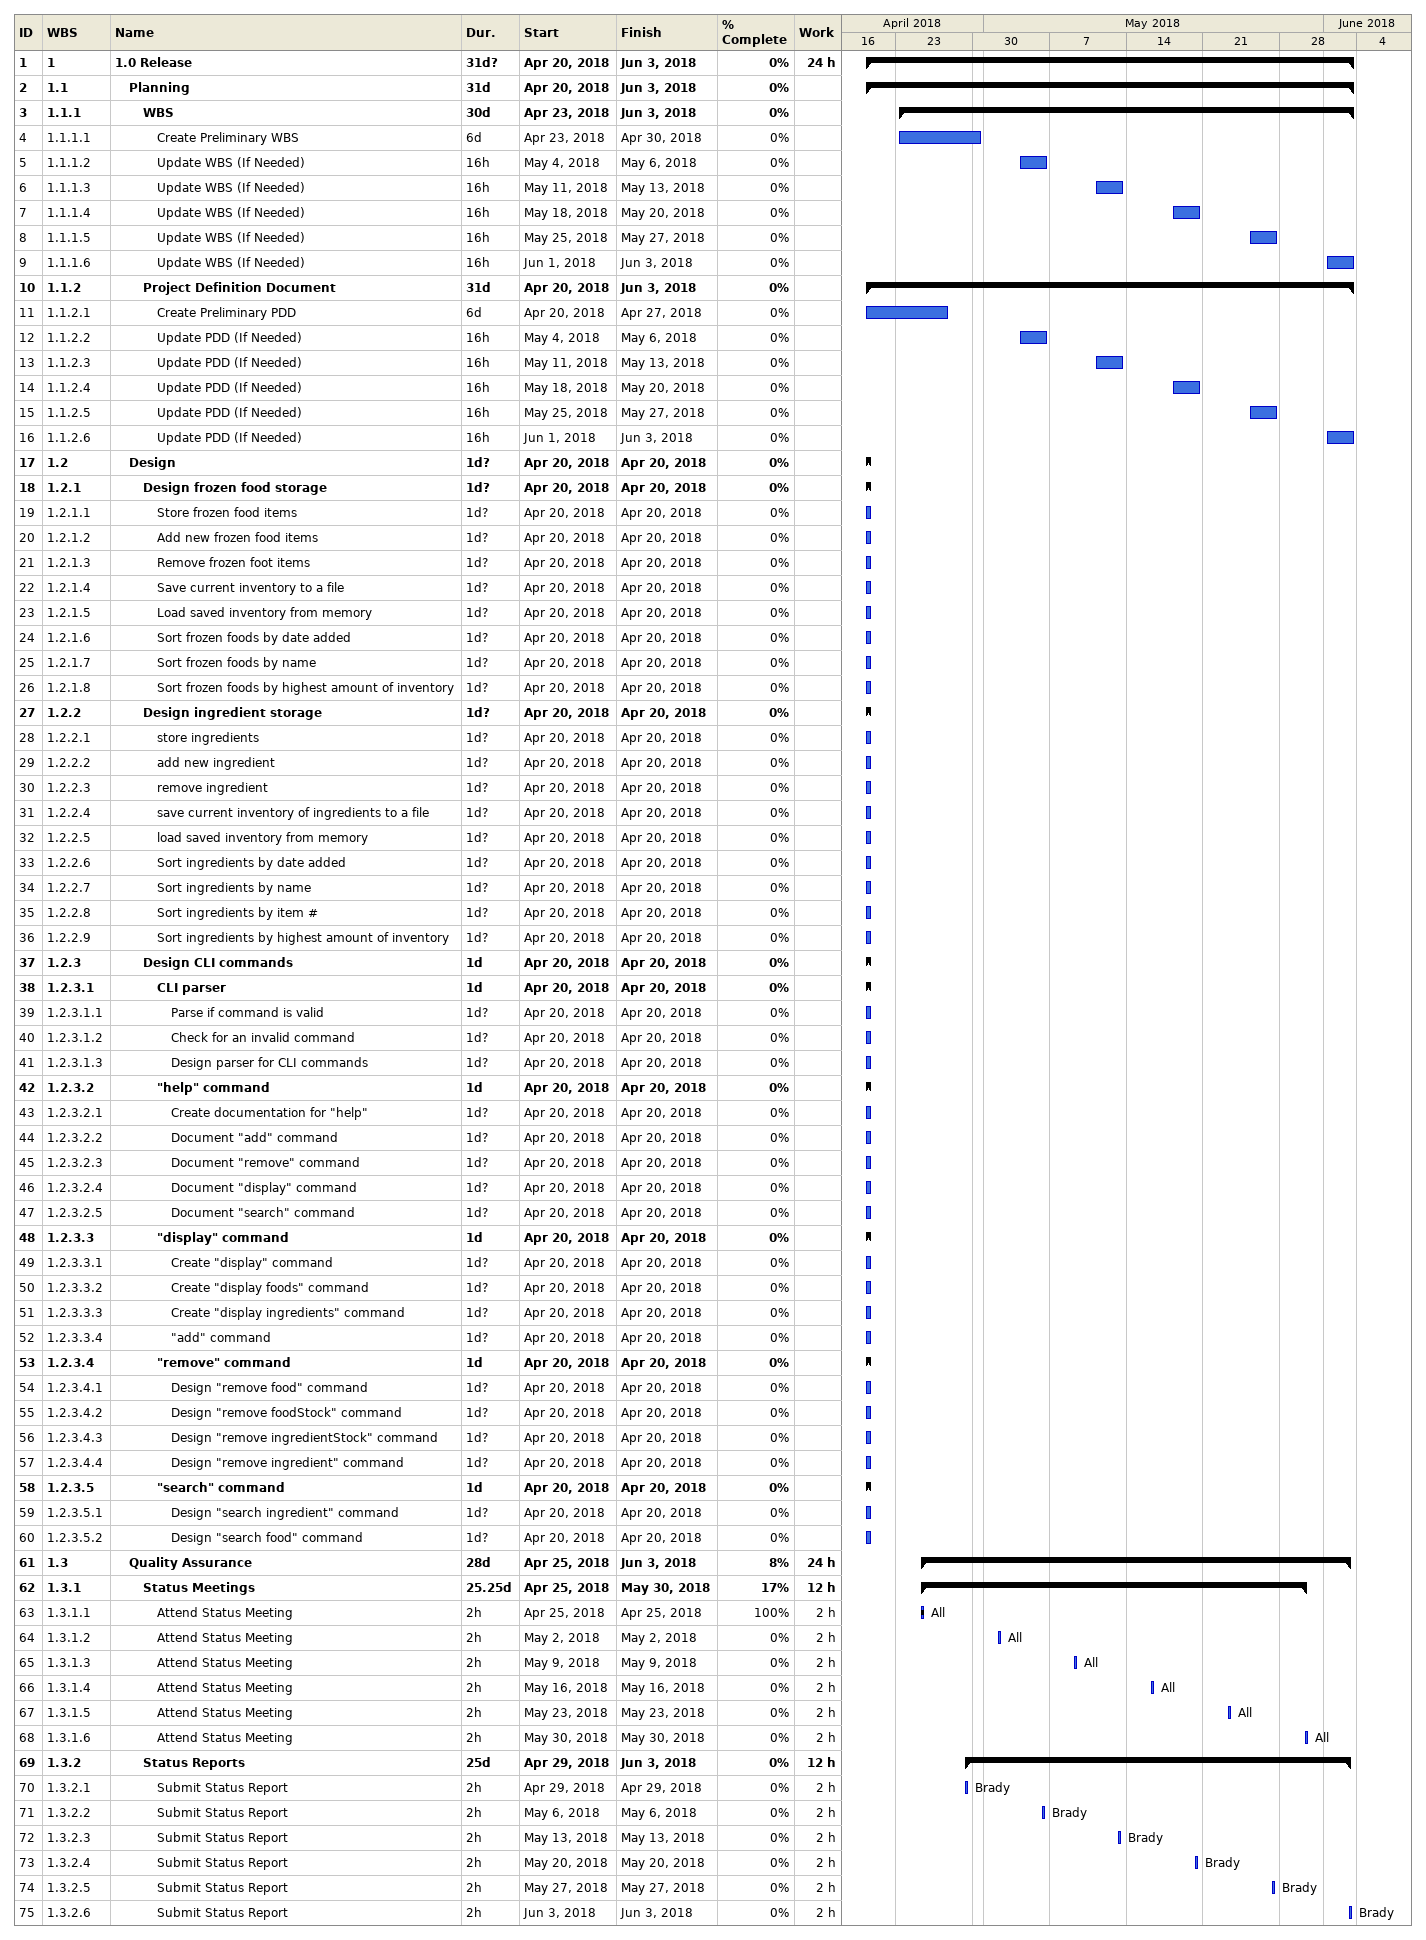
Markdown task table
| ID | WBS | Task | Duration | Start | Finish | Resources | % complete | Work (h) |
|---|---|---|---|---|---|---|---|---|
| 1 | 1 | **1.0 Release** | 31d? | 2018-04-20 | 2018-06-03 |  | 0 | 24 |
| 2 | 1.1 | **Planning** | 31d | 2018-04-20 | 2018-06-03 |  | 0 |  |
| 3 | 1.1.1 | **WBS** | 30d | 2018-04-23 | 2018-06-03 |  | 0 |  |
| 4 | 1.1.1.1 | Create Preliminary WBS | 6d | 2018-04-23 | 2018-04-30 |  | 0 |  |
| 5 | 1.1.1.2 | Update WBS (If Needed) | 16h | 2018-05-04 | 2018-05-06 |  | 0 |  |
| 6 | 1.1.1.3 | Update WBS (If Needed) | 16h | 2018-05-11 | 2018-05-13 |  | 0 |  |
| 7 | 1.1.1.4 | Update WBS (If Needed) | 16h | 2018-05-18 | 2018-05-20 |  | 0 |  |
| 8 | 1.1.1.5 | Update WBS (If Needed) | 16h | 2018-05-25 | 2018-05-27 |  | 0 |  |
| 9 | 1.1.1.6 | Update WBS (If Needed) | 16h | 2018-06-01 | 2018-06-03 |  | 0 |  |
| 10 | 1.1.2 | **Project Definition Document** | 31d | 2018-04-20 | 2018-06-03 |  | 0 |  |
| 11 | 1.1.2.1 | Create Preliminary PDD | 6d | 2018-04-20 | 2018-04-27 |  | 0 |  |
| 12 | 1.1.2.2 | Update PDD (If Needed) | 16h | 2018-05-04 | 2018-05-06 |  | 0 |  |
| 13 | 1.1.2.3 | Update PDD (If Needed) | 16h | 2018-05-11 | 2018-05-13 |  | 0 |  |
| 14 | 1.1.2.4 | Update PDD (If Needed) | 16h | 2018-05-18 | 2018-05-20 |  | 0 |  |
| 15 | 1.1.2.5 | Update PDD (If Needed) | 16h | 2018-05-25 | 2018-05-27 |  | 0 |  |
| 16 | 1.1.2.6 | Update PDD (If Needed) | 16h | 2018-06-01 | 2018-06-03 |  | 0 |  |
| 17 | 1.2 | **Design** | 1d? | 2018-04-20 | 2018-04-20 |  | 0 |  |
| 18 | 1.2.1 | **Design frozen food storage** | 1d? | 2018-04-20 | 2018-04-20 |  | 0 |  |
| 19 | 1.2.1.1 | Store frozen food items | 1d? | 2018-04-20 | 2018-04-20 |  | 0 |  |
| 20 | 1.2.1.2 | Add new frozen food items | 1d? | 2018-04-20 | 2018-04-20 |  | 0 |  |
| 21 | 1.2.1.3 | Remove frozen foot items | 1d? | 2018-04-20 | 2018-04-20 |  | 0 |  |
| 22 | 1.2.1.4 | Save current inventory to a file | 1d? | 2018-04-20 | 2018-04-20 |  | 0 |  |
| 23 | 1.2.1.5 | Load saved inventory from memory | 1d? | 2018-04-20 | 2018-04-20 |  | 0 |  |
| 24 | 1.2.1.6 | Sort frozen foods by date added | 1d? | 2018-04-20 | 2018-04-20 |  | 0 |  |
| 25 | 1.2.1.7 | Sort frozen foods by name | 1d? | 2018-04-20 | 2018-04-20 |  | 0 |  |
| 26 | 1.2.1.8 | Sort frozen foods by highest amount of inventory | 1d? | 2018-04-20 | 2018-04-20 |  | 0 |  |
| 27 | 1.2.2 | **Design ingredient storage** | 1d? | 2018-04-20 | 2018-04-20 |  | 0 |  |
| 28 | 1.2.2.1 | store ingredients | 1d? | 2018-04-20 | 2018-04-20 |  | 0 |  |
| 29 | 1.2.2.2 | add new ingredient | 1d? | 2018-04-20 | 2018-04-20 |  | 0 |  |
| 30 | 1.2.2.3 | remove ingredient | 1d? | 2018-04-20 | 2018-04-20 |  | 0 |  |
| 31 | 1.2.2.4 | save current inventory of ingredients to a file | 1d? | 2018-04-20 | 2018-04-20 |  | 0 |  |
| 32 | 1.2.2.5 | load saved inventory from memory | 1d? | 2018-04-20 | 2018-04-20 |  | 0 |  |
| 33 | 1.2.2.6 | Sort ingredients by date added | 1d? | 2018-04-20 | 2018-04-20 |  | 0 |  |
| 34 | 1.2.2.7 | Sort ingredients by name | 1d? | 2018-04-20 | 2018-04-20 |  | 0 |  |
| 35 | 1.2.2.8 | Sort ingredients by item # | 1d? | 2018-04-20 | 2018-04-20 |  | 0 |  |
| 36 | 1.2.2.9 | Sort ingredients by highest amount of inventory | 1d? | 2018-04-20 | 2018-04-20 |  | 0 |  |
| 37 | 1.2.3 | **Design CLI commands** | 1d | 2018-04-20 | 2018-04-20 |  | 0 |  |
| 38 | 1.2.3.1 | **CLI parser** | 1d | 2018-04-20 | 2018-04-20 |  | 0 |  |
| 39 | 1.2.3.1.1 | Parse if command is valid | 1d? | 2018-04-20 | 2018-04-20 |  | 0 |  |
| 40 | 1.2.3.1.2 | Check for an invalid command | 1d? | 2018-04-20 | 2018-04-20 |  | 0 |  |
| 41 | 1.2.3.1.3 | Design parser for CLI commands | 1d? | 2018-04-20 | 2018-04-20 |  | 0 |  |
| 42 | 1.2.3.2 | **"help" command** | 1d | 2018-04-20 | 2018-04-20 |  | 0 |  |
| 43 | 1.2.3.2.1 | Create documentation for "help" | 1d? | 2018-04-20 | 2018-04-20 |  | 0 |  |
| 44 | 1.2.3.2.2 | Document "add" command | 1d? | 2018-04-20 | 2018-04-20 |  | 0 |  |
| 45 | 1.2.3.2.3 | Document "remove" command | 1d? | 2018-04-20 | 2018-04-20 |  | 0 |  |
| 46 | 1.2.3.2.4 | Document "display" command | 1d? | 2018-04-20 | 2018-04-20 |  | 0 |  |
| 47 | 1.2.3.2.5 | Document "search" command | 1d? | 2018-04-20 | 2018-04-20 |  | 0 |  |
| 48 | 1.2.3.3 | **"display" command** | 1d | 2018-04-20 | 2018-04-20 |  | 0 |  |
| 49 | 1.2.3.3.1 | Create "display" command | 1d? | 2018-04-20 | 2018-04-20 |  | 0 |  |
| 50 | 1.2.3.3.2 | Create "display foods" command | 1d? | 2018-04-20 | 2018-04-20 |  | 0 |  |
| 51 | 1.2.3.3.3 | Create "display ingredients" command | 1d? | 2018-04-20 | 2018-04-20 |  | 0 |  |
| 52 | 1.2.3.3.4 | "add" command | 1d? | 2018-04-20 | 2018-04-20 |  | 0 |  |
| 53 | 1.2.3.4 | **"remove" command** | 1d | 2018-04-20 | 2018-04-20 |  | 0 |  |
| 54 | 1.2.3.4.1 | Design "remove food" command | 1d? | 2018-04-20 | 2018-04-20 |  | 0 |  |
| 55 | 1.2.3.4.2 | Design "remove foodStock" command | 1d? | 2018-04-20 | 2018-04-20 |  | 0 |  |
| 56 | 1.2.3.4.3 | Design "remove ingredientStock" command | 1d? | 2018-04-20 | 2018-04-20 |  | 0 |  |
| 57 | 1.2.3.4.4 | Design "remove ingredient" command | 1d? | 2018-04-20 | 2018-04-20 |  | 0 |  |
| 58 | 1.2.3.5 | **"search" command** | 1d | 2018-04-20 | 2018-04-20 |  | 0 |  |
| 59 | 1.2.3.5.1 | Design "search ingredient" command | 1d? | 2018-04-20 | 2018-04-20 |  | 0 |  |
| 60 | 1.2.3.5.2 | Design "search food" command | 1d? | 2018-04-20 | 2018-04-20 |  | 0 |  |
| 61 | 1.3 | **Quality Assurance** | 28d | 2018-04-25 | 2018-06-03 |  | 8 | 24 |
| 62 | 1.3.1 | **Status Meetings** | 25.25d | 2018-04-25 | 2018-05-30 |  | 17 | 12 |
| 63 | 1.3.1.1 | Attend Status Meeting | 2h | 2018-04-25 | 2018-04-25 | All | 100 | 2 |
| 64 | 1.3.1.2 | Attend Status Meeting | 2h | 2018-05-02 | 2018-05-02 | All | 0 | 2 |
| 65 | 1.3.1.3 | Attend Status Meeting | 2h | 2018-05-09 | 2018-05-09 | All | 0 | 2 |
| 66 | 1.3.1.4 | Attend Status Meeting | 2h | 2018-05-16 | 2018-05-16 | All | 0 | 2 |
| 67 | 1.3.1.5 | Attend Status Meeting | 2h | 2018-05-23 | 2018-05-23 | All | 0 | 2 |
| 68 | 1.3.1.6 | Attend Status Meeting | 2h | 2018-05-30 | 2018-05-30 | All | 0 | 2 |
| 69 | 1.3.2 | **Status Reports** | 25d | 2018-04-29 | 2018-06-03 |  | 0 | 12 |
| 70 | 1.3.2.1 | Submit Status Report | 2h | 2018-04-29 | 2018-04-29 | Brady | 0 | 2 |
| 71 | 1.3.2.2 | Submit Status Report | 2h | 2018-05-06 | 2018-05-06 | Brady | 0 | 2 |
| 72 | 1.3.2.3 | Submit Status Report | 2h | 2018-05-13 | 2018-05-13 | Brady | 0 | 2 |
| 73 | 1.3.2.4 | Submit Status Report | 2h | 2018-05-20 | 2018-05-20 | Brady | 0 | 2 |
| 74 | 1.3.2.5 | Submit Status Report | 2h | 2018-05-27 | 2018-05-27 | Brady | 0 | 2 |
| 75 | 1.3.2.6 | Submit Status Report | 2h | 2018-06-03 | 2018-06-03 | Brady | 0 | 2 |
